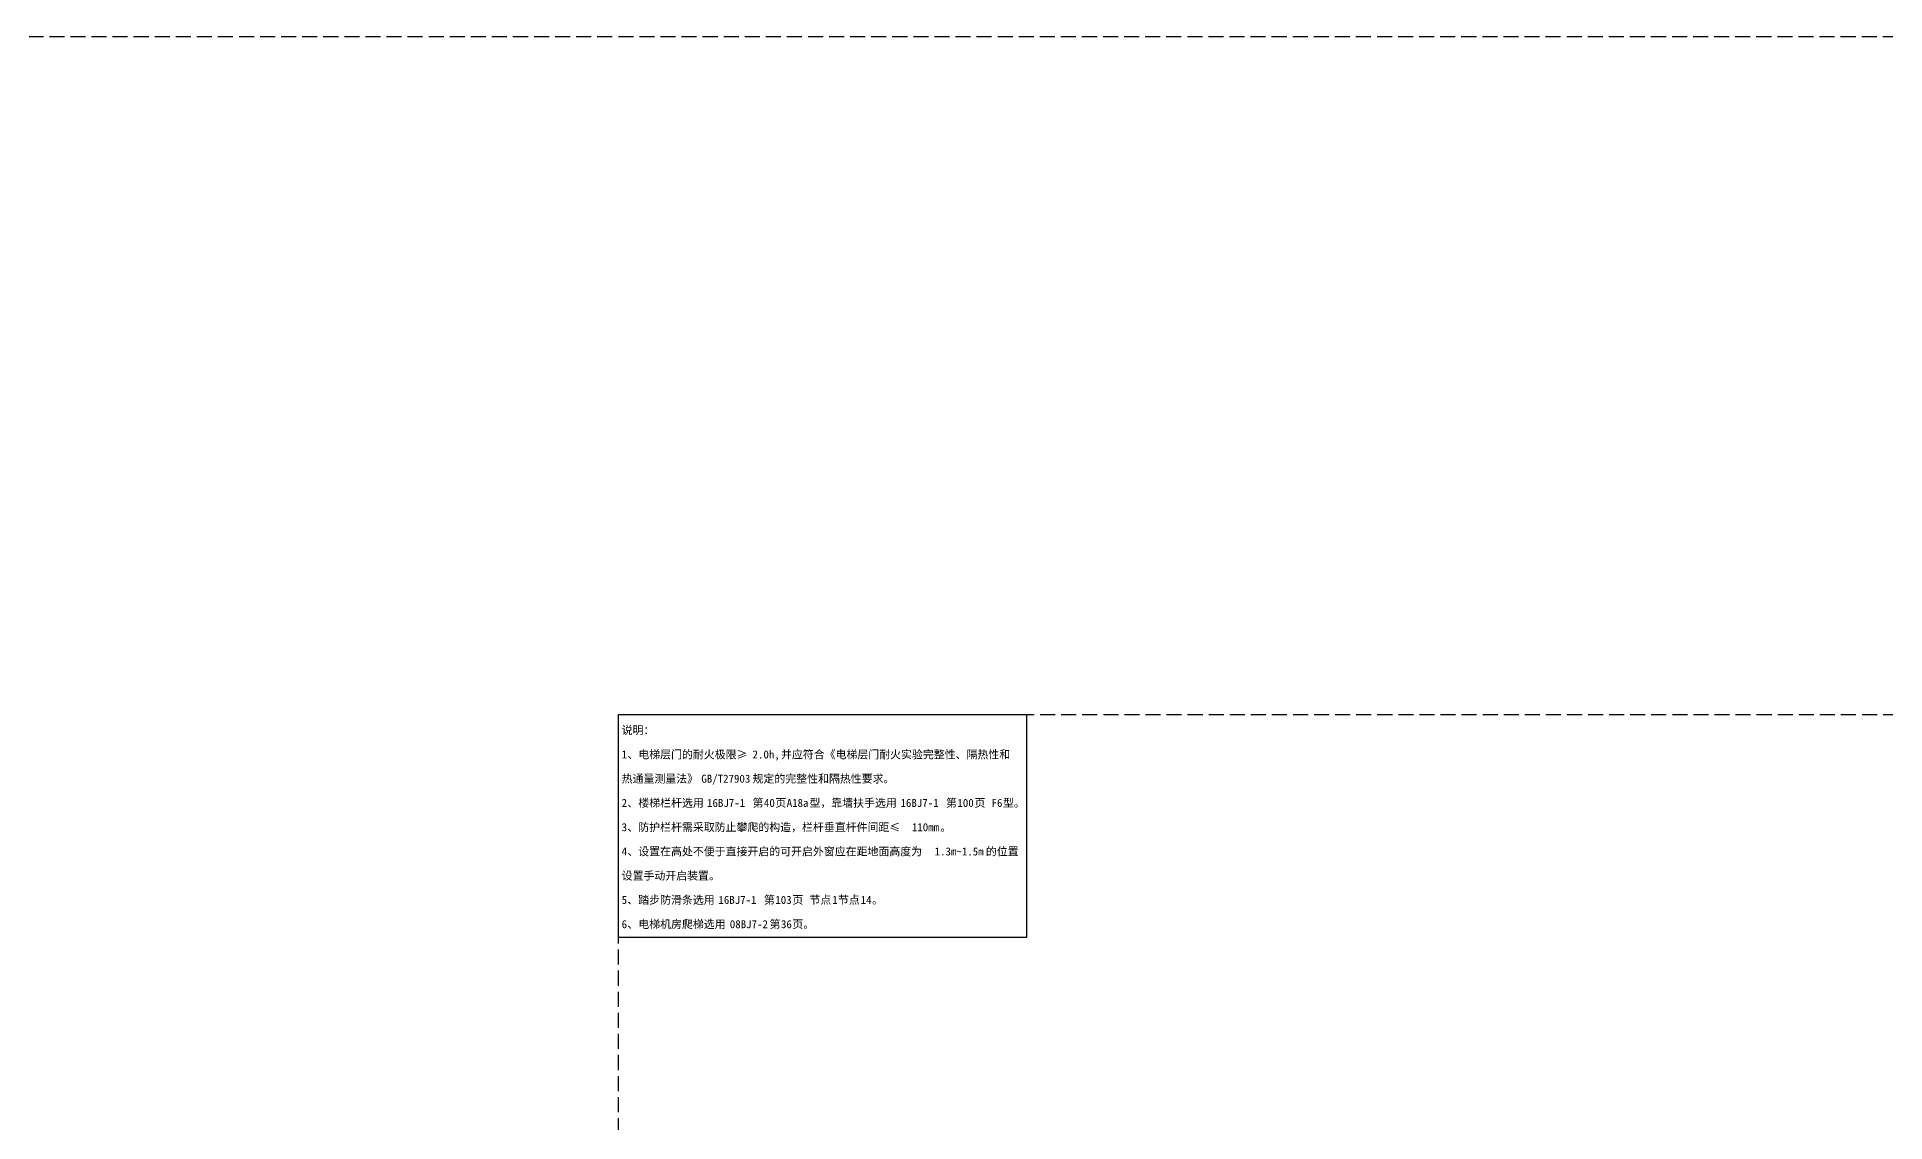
# Model space of a CAD drawing. Extents: x -10817 to 167545, y 26551 to 157048.
# Drawn here: x 114122 to 144816, y 139035 to 157048 of the extents above; entities that cross this region are included whole.
import ezdxf
from ezdxf.xclip import XClip

# ---------------------------------------------------------------- set-up
doc = ezdxf.new("R2010")
doc.units = 0
doc.header["$LTSCALE"] = 1000
doc.header["$MEASUREMENT"] = 0
doc.header["$XCLIPFRAME"] = 0
doc.linetypes.add('4#楼-HZS$0$__DASH', pattern=[0.35, 0.25, -0.1])
doc.linetypes.add('DASH', pattern=[0.35, 0.25, -0.1])
doc.layers.get('Defpoints').update_dxf_attribs({"color": 30, "linetype": 'DASH'})
for name, color, linetype in [('4#楼-HZS$0$00-立面米色看线', 31, 'Continuous'), ('4#楼-HZS$0$填充-浅黄色铝板', 30, 'Continuous'), ('4#楼-HZS$0$轮廓', 255, 'Continuous'), ('图纸说明$0$A-ANNO-TEXT', 255, 'Continuous')]:
    doc.layers.add(name, color=color, linetype=linetype)
doc.styles.add('图纸说明$0$Standard', font='')
doc.styles.get('图纸说明$0$Standard').set_extended_font_data('SimSun')

# ---------------------------------------------------------------- blocks, each defined once
blk = doc.blocks.new('图纸说明')
blk.add_lwpolyline([(0, 0), (6775, 0), (6775, -3700), (0, -3700)], close=True)
at = {"layer": '图纸说明$0$A-ANNO-TEXT', "style": '图纸说明$0$Standard'}
for s, height, p in [('说明：', 132.9, (50, -325)), ('1', 133, (50, -728)), ('、电梯层门的耐火极限≥', 132.91, (145, -728)), ('2.0h,', 132.9, (2224, -728)), ('并应符合《电梯层门耐火实验完整性、隔热性和', 132.91, (2696, -728)), ('热通量测量法》', 132.9, (50, -1130)), ('GB/T27903', 132.9, (1373, -1130)), ('规定的完整性和隔热性要求。', 132.91, (2224, -1130)), ('2', 133, (50, -1532)), ('、楼梯栏杆选用', 132.9, (145, -1532)), ('16BJ7-1', 132.9, (1468, -1532)), ('第', 133, (2224, -1532)), ('40', 132.9, (2413, -1532)), ('页', 133, (2602, -1532)), ('A18a', 132.9, (2791, -1532)), ('型，靠墙扶手选用', 132.9, (3169, -1532)), ('16BJ7-1', 132.9, (4681, -1532)), ('第', 133, (5437, -1532)), ('100', 132.9, (5626, -1532)), ('页', 133, (5910, -1532)), ('F6', 132.9, (6193, -1532)), ('型。', 132.9, (6382, -1532)), ('3', 133, (50, -1935)), ('、防护栏杆需采取防止攀爬的构造，栏杆垂直杆件间距≤', 132.91, (145, -1935)), ('110mm', 132.9, (4870, -1935)), ('。', 133, (5343, -1935)), ('4', 133, (50, -2338)), ('、设置在高处不便于直接开启的可开启外窗应在距地面高度为', 132.91, (145, -2338)), ('1.3m~1.5m', 132.9, (5248, -2338)), ('的位置', 132.9, (6099, -2338)), ('设置手动开启装置。', 132.9, (50, -2740)), ('5', 133, (50, -3142)), ('、踏步防滑条选用', 132.9, (145, -3142)), ('16BJ7-1', 132.9, (1657, -3142)), ('第', 133, (2413, -3142)), ('103', 132.9, (2602, -3142)), ('页', 133, (2885, -3142)), ('节点', 132.9, (3169, -3142)), ('1', 133, (3547, -3142)), ('节点', 132.9, (3642, -3142)), ('14', 132.9, (4020, -3142)), ('。', 133, (4209, -3142)), ('6', 133, (50, -3545)), ('、电梯机房爬梯选用', 132.9, (145, -3545)), ('08BJ7-2', 132.9, (1846, -3545)), ('第', 133, (2507, -3545)), ('36', 132.9, (2696, -3545)), ('页。', 132.9, (2885, -3545))]:
    blk.add_text(s, height=height, dxfattribs=at).set_placement(p)
blk = doc.blocks.new('4#楼-HZS$0$fs4d6g89s')
at = {"layer": '4#楼-HZS$0$填充-浅黄色铝板'}
h = blk.add_hatch(dxfattribs=at)
h.set_pattern_fill('CROSS', color=30, scale=50)
h.set_pattern_definition([(0, (-252075.31, 48831.286), (79.375, 79.375), [39.6875, -119.0625]), (90, (-252055.47, 48811.44), (-79.375, 79.375), [39.6875, -119.0625])])
h.paths.add_polyline_path([(21247, -400), (21801, -400), (21801, -1800), (21247, -1800)])
at = {"layer": '4#楼-HZS$0$00-立面米色看线', "color": 251}
blk.add_line((250, -6904), (250, -29300), dxfattribs=at)
at = {"layer": '4#楼-HZS$0$00-立面米色看线'}
for points in [[(0, 0), (6251, 0, -0.414214), (6951, -700), (6951, -1800)], [(21801, 0), (16150, 0, 0.414214), (15450, -700), (15450, -1800)], [(6871, -1800), (6871, -700, 0.414214), (6251, -80), (50, -80)], [(15530, -1800), (15530, -700, -0.414214), (16150, -80), (21751, -80)], [(6631, -1800), (6631, -700, 0.414214), (6251, -320), (50, -320)], [(6551, -1800), (6551, -700, 0.414214), (6251, -400), (150, -400)], [(15770, -1800), (15770, -700, -0.414214), (16150, -320), (21751, -320)], [(15850, -1800), (15850, -700, -0.414214), (16150, -400), (21651, -400)]]:
    blk.add_lwpolyline(points, format="xyb", dxfattribs=at)
at = {"layer": '4#楼-HZS$0$00-立面米色看线', "color": 251}
for points in [[(0, 0), (0, -3300)], [(21801, 0), (21801, -1800)]]:
    blk.add_lwpolyline(points, dxfattribs=at)
at = {"layer": '4#楼-HZS$0$00-立面米色看线'}
for points in [[(0, 0), (0, -80), (50, -80), (50, -320), (0, -320), (0, -400), (150, -400)], [(21801, 0), (21801, -80), (21751, -80), (21751, -320), (21801, -320), (21801, -400), (21651, -400)]]:
    blk.add_lwpolyline(points, dxfattribs=at)
at = {"layer": '4#楼-HZS$0$00-立面米色看线', "color": 47}
for points in [[(6494, -525), (651, -525), (651, -475), (6449, -475)], [(15907, -525), (21251, -525), (21251, -475), (15952, -475)], [(6549, -675), (651, -675), (651, -625), (6541, -625)], [(6551, -825), (651, -825), (651, -775), (6551, -775)], [(15850, -825), (21251, -825), (21251, -775), (15850, -775)], [(15851, -675), (21251, -675), (21251, -625), (15860, -625)], [(6551, -975), (651, -975), (651, -925), (6551, -925)], [(6551, -1125), (651, -1125), (651, -1075), (6551, -1075)], [(6551, -1275), (651, -1275), (651, -1225), (6551, -1225)], [(15850, -975), (21251, -975), (21251, -925), (15850, -925)], [(15850, -1125), (21251, -1125), (21251, -1075), (15850, -1075)], [(15850, -1275), (21251, -1275), (21251, -1225), (15850, -1225)], [(6551, -1425), (651, -1425), (651, -1375), (6551, -1375)], [(6551, -1575), (651, -1575), (651, -1525), (6551, -1525)], [(15850, -1425), (21251, -1425), (21251, -1375), (15850, -1375)], [(15850, -1575), (21251, -1575), (21251, -1525), (15850, -1525)], [(6551, -1725), (651, -1725), (651, -1675), (6551, -1675)], [(15850, -1725), (21251, -1725), (21251, -1675), (15850, -1675)]]:
    blk.add_lwpolyline(points, dxfattribs=at)
at = {"layer": '4#楼-HZS$0$00-立面米色看线', "color": 252, "linetype": '4#楼-HZS$0$__DASH', "ltscale": 0.3}
for points in [[(951, -400), (751, -400), (751, -1800), (951, -1800)], [(4451, -400), (4251, -400), (4251, -1800), (4451, -1800)], [(18250, -400), (18450, -400), (18450, -1800), (18250, -1800)], [(20850, -400), (21050, -400), (21050, -1800), (20850, -1800)]]:
    blk.add_lwpolyline(points, close=True, dxfattribs=at)
at = {"layer": '4#楼-HZS$0$00-立面米色看线', "color": 251}
for centre, radius, start, end in [((12734, -3394), 12734, 179.5768, 188.1589), ((-11750, -6904), 12000, 0, 8.1589)]:
    blk.add_arc(centre, radius, start, end, dxfattribs=at)
blk = doc.blocks.new('4#楼-HZS')
at = {"layer": '4#楼-HZS$0$轮廓', "const_width": 30, "elevation": 0}
blk.add_lwpolyline([(260975.6, -50631.3), (259025.8, -50631.3), (259025.8, -49531.3, 0.4142136), (258325.8, -48831.3), (252075.3, -48831.3), (252075.3, -48911.3), (252125.3, -48911.3), (252125.3, -49151.3), (252075.3, -49151.3), (252075.3, -49231.3), (252725.9, -49231.3), (252725.9, -50631.3), (252075.3, -50631.3), (252075.3, -50781.3), (252175.3, -50781.3), (252175.3, -51081.3), (252075.3, -51081.3), (252075.3, -51231.3), (252575.3, -51231.3), (252575.3, -53581.3), (252325.3, -53581.3), (252325.3, -53651.3), (252375.3, -53651.3), (252375.3, -53731.3), (252325.3, -53731.3), (252325.3, -53781.3), (252425.4, -53781.3), (252425.4, -54131.3), (252375.3, -54131.3), (252375.3, -54181.3), (252575.3, -54181.3), (252575.3, -56527.6), (252325.3, -56527.6), (252325.3, -56597.6), (252375.3, -56597.6), (252375.3, -56677.6), (252325.3, -56677.6), (252325.3, -56727.6), (252425.4, -56727.6), (252425.4, -57077.6), (252375.3, -57077.6), (252375.3, -57127.6), (252575.3, -57127.6), (252575.3, -59481.3), (252325.3, -59481.3), (252325.3, -59551.3), (252375.3, -59551.3), (252375.3, -59631.3), (252325.3, -59631.3), (252325.3, -59681.3), (252425.4, -59681.3), (252425.4, -60031.3), (252375.3, -60031.3), (252375.3, -60081.3), (252575.3, -60081.3), (252575.3, -62431.3), (252325.3, -62431.3), (252325.3, -62501.3), (252375.3, -62501.3), (252375.3, -62581.3), (252325.3, -62581.3), (252325.3, -62631.3), (252425.4, -62631.3), (252425.4, -62981.3), (252375.3, -62981.3), (252375.3, -63031.3), (252575.3, -63031.3), (252575.3, -65381.3)], format="xyb", dxfattribs=at)
at = {"layer": 'Defpoints'}
blk.add_lwpolyline([(233510.1, -33931.3), (342410.1, -33931.3), (342410.1, -91331.3), (233510.1, -91331.3)], close=True, dxfattribs=at)
blk.add_blockref('4#楼-HZS$0$fs4d6g89s', (252075.3, -48831.3, 0))
blk = doc.blocks.new('3、4#楼 北侧门头剖面$0$A$C68743212')
blk.add_blockref('4#楼-HZS', (-260976, 76631, 0))
blk = doc.blocks.new('3、4#楼 北侧门头剖面')
ref = blk.add_blockref('3、4#楼 北侧门头剖面$0$A$C68743212', (4150, 3500, 0), dxfattribs=dict(xscale=-1))
XClip(ref).set_block_clipping_path([(4798.9792002077, -3500), (4798.9792002077, -399.9916608699), (4398.9875394247, 0.0083390431), (-149.727296805, 0.1031708434), (-149.727296805, -30), (0.272703195, -30), (0.272703195, -170), (-149.727296805, -170), (-149.727296805, -200), (450.272703195, -200), (450.8968260299, -800), (300.6421525169, -800), (300.6421525169, -3500), (-349.727296805, -3500), (-349.727296805, 400.1031708434), (5198.9792002077, 400.1031708434), (5198.9792002077, -3500)])

msp = doc.modelspace()

# ---------------------------------------------------------------- linework, layer by layer
at = {"layer": 'Defpoints'}
msp.add_lwpolyline([(-10816.9, 94998.4), (166728.1, 94998.4), (166728.1, 157048.4), (-10816.9, 157048.4)], close=True, dxfattribs=at)

# ---------------------------------------------------------------- block references
msp.add_blockref('图纸说明', (123783.1, 145798.4))

# ---------------------------------------------------------------- next in the draw order: block references
at = {"xscale": -1}
msp.add_blockref('3、4#楼 北侧门头剖面', (149723.2, 122453.4), dxfattribs=at)

# ---------------------------------------------------------------- next in the draw order: linework, layer by layer
at = {"layer": 'Defpoints'}
msp.add_lwpolyline([(123783.1, 145798.4), (152483.1, 145798.4), (152483.1, 108748.4), (123783.1, 108748.4)], close=True, dxfattribs=at)

doc.saveas('drawing.dxf')
